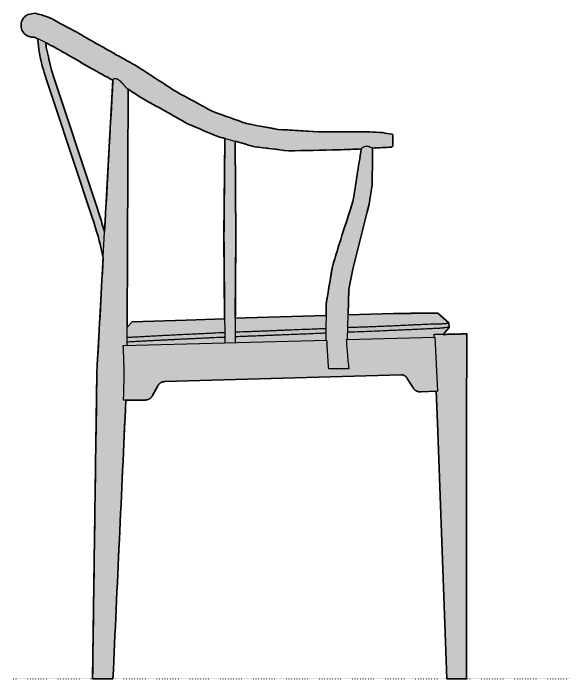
# Model space of a CAD drawing. Header units: millimetres. Extents: x 0 to 1796, y -1115 to 821.
# Drawn here: x 1108 to 1796, y 0 to 821 of the extents above; entities that cross this region are included whole.
import ezdxf

# ---------------------------------------------------------------- set-up
doc = ezdxf.new("R2010")
doc.units = ezdxf.units.MM
doc.linetypes.add('Dots', pattern=[1, 0, -1])
doc.layers.add('Blocks', color=7, linetype='Continuous')
doc.layers.add('Blocks$Fill', color=7, linetype='Continuous', true_color=0xffffff)
for name, color, linetype, lineweight, true_color in [('Blocks$Inner', 7, 'Continuous', 25, 0x007f00), ('Blocks$Outline', 7, 'Continuous', 35, 0xff3f3f), ('Groud', 7, 'Dots', 25, 0x243775)]:
    doc.layers.add(name, color=color, linetype=linetype, lineweight=lineweight, true_color=true_color)

# ---------------------------------------------------------------- blocks, each defined once
blk = doc.blocks.new('China Chair Dining Chair Side')
at = {"layer": 'Blocks$Fill'}
h = blk.add_hatch(color=256, dxfattribs=at)
h.paths.add_polyline_path([(559.38, 425.66), (559.09, 0), (534.6, 0), (523.3, 315.9), (521.67, 354.71), (502.97, 354.02), (502.71, 354), (502.46, 353.98), (502.21, 353.98), (501.96, 353.97), (501.66, 353.98), (501.36, 353.99), (501.05, 354.01), (500.74, 354.04), (500.43, 354.08), (500.12, 354.14), (499.8, 354.2), (499.49, 354.27), (499.17, 354.35), (498.85, 354.44), (498.54, 354.55), (498.23, 354.66), (497.91, 354.78), (497.6, 354.92), (497.3, 355.06), (496.99, 355.22), (496.69, 355.39), (496.4, 355.57), (496.11, 355.76), (495.82, 355.95), (495.54, 356.16), (495.27, 356.38), (495, 356.61), (494.75, 356.84), (494.5, 357.09), (494.25, 357.34), (494.02, 357.6), (493.8, 357.87), (493.58, 358.15), (493.38, 358.43), (493.18, 358.71), (493, 359.01), (485.87, 370.69), (485.72, 370.93), (485.56, 371.17), (485.4, 371.4), (485.22, 371.63), (485.04, 371.85), (484.85, 372.07), (484.65, 372.28), (484.45, 372.49), (484.24, 372.69), (484.03, 372.88), (483.81, 373.07), (483.59, 373.25), (483.36, 373.42), (483.12, 373.59), (482.88, 373.75), (482.64, 373.9), (482.4, 374.04), (482.15, 374.17), (481.89, 374.3), (481.64, 374.42), (481.38, 374.53), (481.13, 374.63), (480.87, 374.72), (480.61, 374.81), (480.35, 374.89), (480.09, 374.96), (479.83, 375.02), (479.57, 375.07), (479.31, 375.12), (479.05, 375.16), (478.8, 375.19), (478.54, 375.21), (186.3, 366.64), (186.02, 366.62), (185.73, 366.6), (185.45, 366.57), (185.16, 366.53), (184.87, 366.48), (184.58, 366.43), (184.28, 366.36), (183.99, 366.28), (183.7, 366.19), (183.41, 366.1), (183.12, 365.99), (182.83, 365.87), (182.54, 365.74), (182.26, 365.6), (181.98, 365.45), (181.7, 365.29), (181.43, 365.12), (181.16, 364.95), (180.9, 364.76), (180.65, 364.56), (180.4, 364.35), (180.15, 364.14), (179.92, 363.91), (179.69, 363.68), (179.47, 363.44), (179.26, 363.2), (179.06, 362.95), (178.87, 362.69), (178.68, 362.42), (178.51, 362.15), (178.34, 361.88), (178.19, 361.6), (171.77, 349.53), (171.59, 349.21), (171.41, 348.9), (171.21, 348.59), (171.11, 348.44), (171, 348.29), (170.89, 348.14), (170.78, 348), (170.66, 347.85), (170.55, 347.71), (170.43, 347.57), (170.3, 347.43), (170.18, 347.3), (170.05, 347.16), (169.92, 347.03), (169.79, 346.9), (169.66, 346.77), (169.52, 346.65), (169.38, 346.53), (169.24, 346.41), (169.1, 346.29), (168.96, 346.18), (168.81, 346.06), (168.66, 345.96), (168.51, 345.85), (168.36, 345.75), (168.06, 345.55), (167.74, 345.36), (167.43, 345.18), (167.11, 345.02), (166.78, 344.87), (166.45, 344.73), (166.12, 344.6), (165.79, 344.49), (165.46, 344.38), (165.13, 344.29), (164.79, 344.21), (164.46, 344.14), (164.13, 344.08), (163.8, 344.04), (163.48, 344), (163.15, 343.98), (162.83, 343.96), (162.51, 343.96), (138.79, 343.92), (122.86, 0), (97.72, 0), (103.04, 377.55), (110.81, 519.28), (110.1, 522.84), (107.48, 534.6), (104.45, 546.26), (101.02, 557.82), (97.18, 569.27), (77.47, 628.87), (38.06, 748.07), (37.03, 751.51), (36.06, 754.97), (35.15, 758.43), (34.31, 761.91), (33.53, 765.4), (32.81, 768.92), (32.15, 772.45), (31.55, 776), (30.69, 783.97), (30.11, 789.97), (25.22, 791.72), (24.88, 791.7), (24.55, 791.69), (24.22, 791.69), (23.89, 791.69), (23.51, 791.7), (23.12, 791.73), (22.74, 791.76), (22.36, 791.8), (21.98, 791.86), (21.6, 791.92), (21.23, 791.99), (20.85, 792.07), (20.48, 792.17), (20.11, 792.27), (19.74, 792.38), (19.38, 792.5), (19.02, 792.63), (18.66, 792.77), (18.31, 792.92), (17.96, 793.08), (17.62, 793.24), (17.28, 793.42), (16.94, 793.6), (16.61, 793.8), (16.29, 794), (15.97, 794.21), (15.66, 794.43), (15.35, 794.66), (15.05, 794.89), (14.75, 795.13), (14.46, 795.38), (14.18, 795.64), (13.9, 795.91), (13.63, 796.18), (13.37, 796.46), (13.12, 796.75), (11.58, 798.82), (10.52, 800.95), (9.62, 804.28), (9.51, 807.54), (10.11, 810.72), (11.49, 813.86), (12.85, 815.79), (14.62, 817.58), (16.51, 818.95), (17.48, 819.5), (17.97, 819.74), (18.44, 819.95), (26.27, 821.31), (34.93, 819.57), (46.88, 814.77), (78.19, 798.01), (153.57, 755.26), (200.66, 724.63), (246.03, 700.06), (287.59, 685.2), (326.24, 678.06), (375.97, 674.94), (408.87, 675.05), (439.48, 675), (455.25, 674.02), (467.06, 672.07), (467.93, 671.03), (467.93, 671.03), (467.94, 671.02), (467.94, 671.02), (467.94, 671.02), (467.94, 671.01), (467.95, 671.01), (467.95, 671), (467.95, 670.99), (467.96, 670.98), (467.96, 670.96), (467.97, 670.95), (467.97, 670.94), (467.98, 670.92), (467.98, 670.89), (467.99, 670.85), (468, 670.81), (468.02, 670.71), (468.04, 670.59), (468.05, 670.46), (468.07, 670.3), (468.1, 669.96), (468.12, 669.55), (468.17, 668.61), (468.21, 665.26), (468.19, 662.52), (468.11, 659.7), (468, 658), (467.88, 657.28), (467.83, 657.17), (467.72, 657.08), (467.62, 656.98), (466.75, 656.16), (443.03, 655), (442.69, 609.57), (438.95, 585.64), (436.47, 576.47), (418.82, 505.34), (413.7, 480.69), (412.8, 449.01), (523.68, 451.37), (537.22, 439.19), (537.55, 433.38), (531.6, 427.05), (529.74, 424.91), (551.46, 425.46), (557.49, 425.61), (558.93, 425.65), (559.27, 425.66), (559.36, 425.66), (559.38, 425.66), (559.38, 425.66), (559.38, 425.66)], flags=0)
h.paths.add_polyline_path([(122.81, 738.59), (95.58, 753.65), (66.55, 770.5), (50.84, 779.4), (40.09, 784.93), (40.92, 777.29), (47.06, 750.95), (106.12, 572.33), (112.59, 551.96)], flags=0)
h.paths.add_polyline_path([(260.6, 444.37), (260.85, 666.85), (251.24, 669.5), (215.73, 684.64), (158.03, 716.99), (141.53, 727.62), (140.42, 433.78), (146.46, 440.44), (213.08, 442.66)], flags=0)
h.paths.add_polyline_path([(273.47, 663.36), (273.7, 444.84), (385.68, 448.22), (385.84, 462.69), (393.47, 508.87), (405.19, 546.93), (418.91, 589.01), (429.05, 653.84), (339.17, 651.48), (297.7, 656.66)], flags=0)
at = {"layer": 'Blocks$Inner'}
for p, q in [((40.92, 777.29), (47.06, 750.95)), ((106.12, 572.33), (112.59, 551.96)), ((518.66, 424.64), (518.79, 421.61)), ((478.54, 375.21), (186.3, 366.64)), ((493, 359.01), (485.87, 370.69)), ((178.19, 361.6), (171.77, 349.53))]:
    blk.add_line(p, q, dxfattribs=at)
for points in [[(13.12, 796.75), (11.58, 798.82), (10.52, 800.95), (9.62, 804.28), (9.51, 807.54), (10.11, 810.72), (11.49, 813.86), (12.85, 815.79), (14.62, 817.58), (16.51, 818.95), (17.48, 819.5), (17.97, 819.74), (18.44, 819.95), (26.27, 821.31), (34.93, 819.57), (46.88, 814.77), (78.19, 798.01), (95.92, 787.72), (120.95, 773.65), (127.02, 770.22), (153.57, 755.26), (200.66, 724.63), (246.03, 700.06), (287.59, 685.2), (326.24, 678.06), (375.97, 674.94), (408.87, 675.05), (439.48, 675), (455.25, 674.02), (467.06, 672.07), (467.93, 671.03)], [(122.81, 738.59), (95.58, 753.65), (66.55, 770.5), (50.84, 779.4), (30.74, 789.75), (25.22, 791.72)], [(97.18, 569.27), (77.47, 628.87), (57.77, 688.47), (38.06, 748.07)], [(138.79, 343.92), (122.86, 0), (97.72, 0), (103.04, 377.55), (122.85, 739.21)], [(140.33, 411.23), (141.53, 727.62)], [(141.1, 727.9), (158.03, 716.99), (215.73, 684.64), (251.24, 669.5), (297.7, 656.66), (339.17, 651.48), (400.79, 652.8), (429.05, 653.84)], [(273.47, 663.36), (274.52, 545.85), (273.45, 414.88)], [(468.19, 662.52), (468.11, 659.7), (468, 658), (467.88, 657.28), (467.83, 657.17), (467.72, 657.08), (467.62, 656.98), (467.51, 656.88), (467.41, 656.78), (467.3, 656.68), (467.19, 656.58), (467.09, 656.48), (466.98, 656.38), (466.88, 656.28), (466.75, 656.16), (443.03, 655)], [(429.1, 654.13), (418.91, 589.01), (405.19, 546.93), (393.47, 508.87), (385.84, 462.69), (385.36, 420.1), (385.45, 417.95)], [(411.93, 418.68), (413.7, 480.69), (418.82, 505.34), (436.47, 576.47), (438.95, 585.64), (442.69, 609.57), (442.98, 642.87), (443.03, 655)], [(260.6, 444.37), (213.08, 442.66), (146.46, 440.44), (140.42, 433.78)], [(385.68, 448.22), (286.38, 445.3), (273.7, 444.84)], [(529.74, 424.91), (531.6, 427.05), (537.55, 433.38), (537.22, 439.19), (523.68, 451.37), (510.3, 451.23), (502.41, 451.14), (499.68, 451.11), (496.11, 451.07), (493.66, 451.04), (490.36, 451), (485.11, 450.92), (479.63, 450.84), (468.66, 450.65), (412.8, 449.01)], [(410.98, 418.65), (519.99, 421.64), (520.74, 404.92), (521.49, 388.2), (522.24, 371.48), (522.98, 354.76), (502.97, 354.02)], [(521.67, 354.71), (523.3, 315.9), (534.6, 0), (559.09, 0), (558.75, 316.82), (559.38, 425.66)], [(135.6, 411.1), (386.41, 417.98)], [(388.53, 382.94), (390.02, 382.94), (392.23, 382.94), (395, 382.94), (398.16, 382.94)], [(162.51, 343.96), (135.93, 343.92), (136.16, 352.17), (136.38, 360.42), (136.6, 368.67), (136.81, 376.91)]]:
    blk.add_lwpolyline(points, dxfattribs=at)
for points, knots in [([(25.22, 791.72), (24.77, 791.69), (23.31, 791.66), (20.83, 791.97), (17.92, 792.98), (15.28, 794.57), (13.79, 795.97), (13.12, 796.75)], [5, 5, 5, 5, 5.0723698, 5.2390364, 5.4057031, 5.5723698, 5.7390364, 5.7390364, 5.7390364, 5.7390364]), ([(31.55, 776), (31.24, 778.76), (30.74, 783.34), (30.29, 787.97), (30.11, 789.97)], [5, 5, 5, 5, 5.5, 5.8820626, 5.8820626, 5.8820626, 5.8820626]), ([(122.85, 739.21), (122.85, 739.23), (122.86, 739.3), (122.89, 739.42), (122.94, 739.55), (123.02, 739.69), (123.15, 739.88), (123.37, 740.13), (123.65, 740.35), (123.85, 740.46), (123.92, 740.5), (123.92, 740.5)], [1109.2162463, 1109.2162463, 1109.2162463, 1109.2162463, 1109.2353263, 1109.266577, 1109.2978277, 1109.3290784, 1109.3603291, 1109.4228304, 1109.4853318, 1109.5165824, 1109.5182022, 1109.5182022, 1109.5182022, 1109.5182022]), ([(123.92, 740.5), (123.96, 740.53), (124, 740.56), (124.04, 740.58), (124.1, 740.63), (124.24, 740.73), (124.48, 740.87), (124.76, 740.98), (125.04, 741.04), (125.32, 741.05), (125.61, 741.04), (125.9, 740.99), (126.2, 740.92), (126.46, 740.85), (126.67, 740.8), (126.84, 740.75), (127, 740.7), (127.23, 740.63), (127.51, 740.53), (127.86, 740.39), (128.34, 740.18), (128.95, 739.85), (129.45, 739.54), (129.71, 739.37)], [1109.5182022, 1109.5182022, 1109.5182022, 1109.5182022, 1109.5371603, 1109.5371603, 1109.5371603, 1109.5671907, 1109.6088575, 1109.6505243, 1109.692191, 1109.7338578, 1109.7755246, 1109.8171913, 1109.8588581, 1109.9005249, 1109.9213583, 1109.9421916, 1109.963025, 1109.9838584, 1110.0255252, 1110.0671919, 1110.1088587, 1110.1921923, 1110.2755239, 1110.2755239, 1110.2755239, 1110.2755239]), ([(129.71, 739.37), (130.33, 738.89), (130.97, 738.37), (131.59, 737.83), (134.91, 734.47)], [1110.2755239, 1110.2755239, 1110.2755239, 1110.2755239, 1110.4005204, 1110.4056801, 1110.4056801, 1110.4056801, 1110.4056801]), ([(134.91, 734.47), (135.11, 734.23), (135.43, 733.84), (135.81, 733.38), (136.04, 733.11), (136.22, 732.9), (136.4, 732.7), (136.64, 732.42), (137.04, 731.94), (137.59, 731.24), (138.14, 730.59), (138.58, 730.11), (138.91, 729.78), (139.24, 729.48), (139.67, 729.1), (140.37, 728.51), (140.86, 728.11), (141.1, 727.9)], [1110.4056801, 1110.4056801, 1110.4056801, 1110.4056801, 1110.4589403, 1110.4901903, 1110.5058153, 1110.5214403, 1110.5370653, 1110.5526903, 1110.5839403, 1110.6464403, 1110.7089403, 1110.7401903, 1110.7714403, 1110.8026903, 1110.8339403, 1110.8964403, 1111.0214403, 1111.0214403, 1111.0214403, 1111.0214403]), ([(467.93, 671.03), (467.98, 670.96), (468.05, 670.65), (468.12, 669.64), (468.15, 668.97), (468.17, 668.61)], [41.481786, 41.481786, 41.481786, 41.481786, 45.269448, 46.945991, 48.41139, 48.41139, 48.41139, 48.41139]), ([(468.17, 668.61), (468.17, 668.33), (468.19, 667.7), (468.21, 666.55), (468.21, 665.26), (468.2, 664.12), (468.19, 663.21), (468.19, 662.74), (468.19, 662.52)], [48.41139, 48.41139, 48.41139, 48.41139, 49.555224, 50.699057, 52.0552, 53.411342, 54.14986, 54.888377, 54.888377, 54.888377, 54.888377]), ([(443.03, 655), (442.1, 655.25), (441.59, 655.43), (440.72, 655.8), (439.93, 656.15), (439.25, 656.42), (438.72, 656.6), (438.16, 656.76), (437.33, 656.94), (436.23, 657.07), (435.12, 657.05), (434.4, 656.96), (434.01, 656.89), (433.82, 656.85), (431.87, 656.07)], [92.632331, 92.632331, 92.632331, 92.632331, 92.694831, 92.757331, 92.819831, 92.851081, 92.882331, 92.913581, 92.944831, 93.007331, 93.069831, 93.101081, 93.116706, 93.132331, 93.132331, 93.132331, 93.132331]), ([(429.95, 654.89), (429.89, 654.85), (429.82, 654.79), (429.72, 654.73), (429.65, 654.68), (429.58, 654.64), (429.49, 654.58), (429.36, 654.48), (429.22, 654.36), (429.12, 654.23), (429.1, 654.16), (429.1, 654.13)], [93.2740277, 93.2740277, 93.2740277, 93.2740277, 93.2887678, 93.2965803, 93.3043928, 93.3122053, 93.3200178, 93.3356428, 93.3668928, 93.3981428, 93.4244917, 93.4244917, 93.4244917, 93.4244917]), ([(431.87, 656.07), (431.78, 656.03), (431.36, 655.8), (430.66, 655.39), (430.2, 655.09), (429.95, 654.89)], [93.132331, 93.132331, 93.132331, 93.132331, 93.1490277, 93.2115277, 93.2740277, 93.2740277, 93.2740277, 93.2740277]), ([(110.81, 519.28), (110.58, 520.47), (107.2, 537.41), (102.56, 554.07), (97.18, 569.27)], [0.6774483, 0.6774483, 0.6774483, 0.6774483, 0.7, 1, 1, 1, 1]), ([(467.62, 450.59), (472.24, 450.68), (479.38, 450.81), (487.76, 450.94), (492.5, 451), (494.85, 451.03), (496.01, 451.05)], [0.5, 0.5, 0.5, 0.5, 0.625, 0.6875, 0.71875, 0.75, 0.75, 0.75, 0.75]), ([(498.88, 437.18), (501.61, 437.3), (505.79, 437.48), (511.5, 437.73), (514.35, 437.85), (515.84, 437.91)], [4, 4, 4, 4, 4.5, 4.75, 5, 5, 5, 5]), ([(144.85, 421.63), (146.58, 421.73), (150.43, 421.96), (157.05, 422.34), (164.49, 422.75), (172.37, 423.18), (178.76, 423.51), (183.54, 423.75), (188.33, 423.99), (194.46, 424.3), (200.81, 424.61), (206.1, 424.86), (210.21, 425.06), (214.18, 425.25), (219.09, 425.48), (223.62, 425.7), (228.1, 425.91), (231.46, 426.07), (234.96, 426.24), (239.9, 426.48), (248.58, 426.9), (255.83, 427.24), (260.54, 427.46)], [1, 1, 1, 1, 1.0625, 1.125, 1.1875, 1.25, 1.3125, 1.34375, 1.375, 1.4375, 1.5, 1.53125, 1.5625, 1.59375, 1.625, 1.6875, 1.71875, 1.75, 1.78125, 1.8125, 1.875, 2, 2, 2, 2]), ([(273.36, 427.97), (275.53, 428.06), (282.02, 428.31), (290.79, 428.65), (299.02, 428.97), (305.1, 429.2), (311.28, 429.45), (317.86, 429.71), (324.43, 429.97), (330.76, 430.22), (337.01, 430.48), (345.41, 430.81), (355.99, 431.23), (364.37, 431.57), (368.55, 431.74)], [0.0608371, 0.0608371, 0.0608371, 0.0608371, 0.125, 0.25, 0.3125, 0.375, 0.4375, 0.5, 0.5625, 0.625, 0.6875, 0.75, 0.875, 1, 1, 1, 1]), ([(429.47, 428.19), (425.78, 428.05), (420.1, 427.83), (414.31, 427.61), (412.18, 427.53)], [12, 12, 12, 12, 12.5, 12.7847537, 12.7847537, 12.7847537, 12.7847537]), ([(412.36, 433.62), (413.82, 433.68), (417.89, 433.83), (424.56, 434.08), (432.51, 434.35), (440.69, 434.64), (449.08, 434.94), (454.63, 435.16), (457.46, 435.27)], [0.0738932, 0.0738932, 0.0738932, 0.0738932, 0.1666667, 0.3333333, 0.5, 0.6666667, 0.8333333, 1, 1, 1, 1]), ([(532.52, 433.18), (531.87, 433.09), (530.95, 432.98), (530.01, 432.87), (529.18, 432.79), (528.31, 432.7), (527.4, 432.6), (526.85, 432.54), (526.59, 432.51)], [4, 4, 4, 4, 4.2, 4.3, 4.4, 4.6, 4.8, 5, 5, 5, 5]), ([(140.37, 421.37), (140.87, 421.4), (142.24, 421.48), (143.82, 421.57), (144.85, 421.63)], [0.98537222, 0.98537222, 0.98537222, 0.98537222, 0.99107143, 1, 1, 1, 1]), ([(259.47, 421.35), (255.87, 421.19), (250.25, 420.94), (242.46, 420.59), (236.54, 420.31), (230.61, 420.04), (225.03, 419.77), (219.56, 419.52), (214.96, 419.3), (211.15, 419.11), (207.13, 418.92), (202.12, 418.67), (196.32, 418.39), (190.56, 418.1), (185.01, 417.83), (179.7, 417.56), (174.02, 417.27), (167.85, 416.96), (161.41, 416.62), (155.21, 416.29), (149.46, 415.99), (145.96, 415.8), (144.36, 415.71)], [1, 1, 1, 1, 1.1, 1.15, 1.2, 1.25, 1.3, 1.35, 1.4, 1.425, 1.45, 1.5, 1.55, 1.6, 1.65, 1.7, 1.75, 1.8, 1.85, 1.9, 1.95, 2, 2, 2, 2]), ([(375.23, 426.03), (371.57, 425.88), (364.27, 425.57), (353.27, 425.12), (342.53, 424.7), (333.4, 424.33), (325.89, 424.04), (320.28, 423.82), (314.65, 423.59), (307.68, 423.32), (300.9, 423.05), (293.67, 422.77), (286.06, 422.46), (279.23, 422.19), (274.41, 421.98), (273.22, 421.93)], [1, 1, 1, 1, 1.1, 1.2, 1.3, 1.4, 1.45, 1.5, 1.55, 1.6, 1.7, 1.75, 1.8, 1.9, 1.9330461, 1.9330461, 1.9330461, 1.9330461]), ([(385.43, 426.46), (384.31, 426.41), (380.92, 426.27), (377.51, 426.13), (375.23, 426.03)], [0.2498626, 0.2498626, 0.2498626, 0.2498626, 0.5, 1, 1, 1, 1]), ([(386.41, 417.98), (386.64, 412.13), (387.11, 403.37), (387.89, 391.7), (388.31, 385.86), (388.53, 382.94)], [100.2683051, 100.2683051, 100.2683051, 100.2683051, 100.7683016, 101.0183021, 101.2683026, 101.2683026, 101.2683026, 101.2683026]), ([(413.99, 382.93), (413.71, 385.86), (413.15, 391.76), (412.33, 400.75), (411.59, 409.71), (411.17, 415.68), (410.98, 418.65)], [106.268303, 106.268303, 106.268303, 106.268303, 106.518303, 106.768303, 107.018303, 107.268303, 107.268303, 107.268303, 107.268303])]:
    blk.add_open_spline(points, degree=3, knots=knots, dxfattribs=at)
for points, degree in [([(40.09, 784.93), (40.35, 782.4), (40.63, 779.84), (40.92, 777.29)], 3), ([(38.06, 748.07), (36.64, 752.66), (34.14, 761.87), (32.31, 771.25), (31.55, 776)], 3), ([(47.06, 750.95), (66.75, 691.41), (86.43, 631.87), (106.12, 572.33)], 3), ([(260.85, 666.85), (259.77, 545.85)], 1), ([(259.77, 545.85), (260.84, 414.53)], 1), ([(457.46, 435.27), (459.84, 435.37), (464.54, 435.58), (469.17, 435.8), (471.47, 435.91)], 3), ([(471.47, 435.91), (474.42, 436.05), (480.31, 436.33), (485.99, 436.6), (488.8, 436.73)], 3), ([(488.8, 436.73), (490.47, 436.82), (493.83, 436.97), (497.2, 437.11), (498.88, 437.18)], 3), ([(515.84, 437.91), (517.4, 437.97), (520.86, 438.07), (524.71, 438.11), (526.59, 438.12)], 3), ([(526.59, 438.12), (526.87, 438.12), (527.43, 438.13), (528.03, 438.14), (528.33, 438.14)], 3), ([(528.33, 438.14), (529.34, 438.21), (530.97, 438.32), (532.5, 438.43), (533.34, 438.51), (533.54, 438.55), (533.56, 438.56)], 3), ([(533.56, 438.56), (533.97, 438.65), (534.72, 438.81), (535.33, 438.94), (535.59, 438.99)], 3), ([(535.59, 438.99), (535.77, 439.01), (536.1, 439.05), (536.35, 439.08), (536.46, 439.09)], 3), ([(536.46, 439.09), (536.64, 439.1), (536.78, 439.11), (537.12, 439.18)], 3), ([(537.12, 439.18), (537.19, 439.18), (537.22, 439.19), (537.22, 439.19)], 3), ([(368.55, 431.74), (370.78, 431.83), (375.25, 432.01), (379.75, 432.2), (382.01, 432.3)], 3), ([(382.01, 432.3), (383.11, 432.35), (384.21, 432.4), (385.31, 432.44)], 3), ([(455.98, 429.29), (451.47, 429.09), (442.53, 428.71), (433.71, 428.36), (429.47, 428.19)], 3), ([(469.81, 429.89), (467.5, 429.79), (462.96, 429.6), (458.34, 429.39), (455.98, 429.29)], 3), ([(487.08, 430.64), (484.27, 430.52), (478.62, 430.27), (472.74, 430.02), (469.81, 429.89)], 3), ([(497.12, 431.07), (495.45, 431), (492.1, 430.86), (488.75, 430.71), (487.08, 430.64)], 3), ([(514.07, 431.91), (511.12, 431.76), (505.43, 431.47), (499.85, 431.2), (497.12, 431.07)], 3), ([(524.78, 432.39), (522.9, 432.3), (519.15, 432.14), (515.69, 431.98), (514.07, 431.91)], 3), ([(526.59, 432.51), (526.28, 432.49), (525.66, 432.45), (525.07, 432.41), (524.78, 432.39)], 3), ([(535.04, 433.57), (534.68, 433.54), (533.89, 433.45), (532.99, 433.28), (532.52, 433.18)], 3), ([(536.21, 433.57), (536.06, 433.58), (535.72, 433.58), (535.28, 433.58), (535.04, 433.57)], 3), ([(537.24, 433.49), (537.15, 433.49), (536.93, 433.5), (536.5, 433.54), (536.21, 433.57)], 3), ([(537.55, 433.38), (537.5, 433.42), (537.42, 433.45), (537.24, 433.49)], 3), ([(260.84, 421.4), (260.38, 421.38), (259.92, 421.36), (259.47, 421.35)], 3), ([(136.81, 376.91), (136.64, 382.61), (136.26, 394.01), (135.83, 405.4), (135.6, 411.1)], 3), ([(144.36, 415.71), (142.86, 415.62), (141.52, 415.54), (140.35, 415.46)], 3), ([(398.16, 382.94), (399.22, 382.94), (401.44, 382.94), (404.74, 382.94), (407.84, 382.94), (410.53, 382.94), (412.67, 382.93), (413.64, 382.93), (413.99, 382.93)], 3)]:
    blk.add_open_spline(points, degree=degree, dxfattribs=at)
for points, weights, knots in [([(559.38, 425.66), (559.38, 425.66), (518.66, 424.64), (518.66, 424.64)], [1, 0.729308498449, 1.01964193218, 1], [0.119069, 0.119069, 0.119069, 1.460753, 1.570796, 1.570796, 1.570796]), ([(502.97, 354.02), (502.47, 353.97), (501.96, 353.97), (496.06, 353.97), (493, 359.01)], [0.963522175487, 0.980457116655, 1, 0.811285033622, 0.8657531541], [132.292604, 132.292604, 132.292604, 132.397414, 132.397414, 133.409498, 133.409498, 133.409498])]:
    blk.add_rational_spline(points, weights, degree=2, knots=knots, dxfattribs=at)
for points, weights in [([(485.87, 370.69), (483.36, 374.82), (478.54, 375.21)], [0.8657531541, 0.816105777689, 0.968500185379]), ([(186.3, 366.64), (180.78, 366.47), (178.19, 361.6)], [0.988169297205, 0.802893216522, 0.872618397854]), ([(171.77, 349.53), (168.81, 343.96), (162.51, 343.96)], [0.872618397854, 0.800813270206, 0.999450019978])]:
    blk.add_rational_spline(points, weights, degree=2, dxfattribs=at)
at = {"layer": 'Blocks$Outline'}
for points in [[(141.53, 727.62), (140.42, 433.78)], [(260.6, 444.37), (259.77, 545.85), (260.85, 666.85)], [(273.47, 663.36), (274.52, 545.85), (273.7, 444.84)], [(443.03, 655), (442.98, 642.87), (442.69, 609.57), (438.95, 585.64), (436.47, 576.47), (418.82, 505.34), (413.7, 480.69), (412.8, 449.01)], [(140.42, 433.78), (146.46, 440.44), (213.08, 442.66), (260.6, 444.37)], [(273.7, 444.84), (286.38, 445.3), (385.68, 448.22)], [(412.8, 449.01), (468.66, 450.65), (479.63, 450.84), (485.11, 450.92), (490.36, 451), (493.66, 451.04), (496.11, 451.07), (499.68, 451.11), (502.41, 451.14), (510.3, 451.23), (523.68, 451.37), (537.22, 439.19), (537.55, 433.38), (531.6, 427.05), (529.74, 424.91)], [(559.38, 425.66), (558.75, 316.82), (559.09, 0), (534.6, 0), (523.3, 315.9), (521.67, 354.71)], [(478.54, 375.21), (186.3, 366.64)], [(493, 359.01), (485.87, 370.69)], [(178.19, 361.6), (171.77, 349.53)], [(521.67, 354.71), (502.97, 354.02)], [(162.51, 343.96), (138.79, 343.92)]]:
    blk.add_lwpolyline(points, dxfattribs=at)
for points, knots in [([(30.11, 789.97), (28.48, 790.55), (26.85, 791.14), (25.22, 791.72), (24.77, 791.69), (23.31, 791.66), (20.83, 791.97), (17.92, 792.98), (15.28, 794.57), (13.79, 795.97), (13.12, 796.75), (12.6, 797.44), (12.09, 798.13), (11.58, 798.82), (11.22, 799.53), (10.87, 800.24), (10.52, 800.95), (10.22, 802.06), (9.92, 803.17), (9.62, 804.28), (9.58, 805.37), (9.55, 806.45), (9.51, 807.54), (9.71, 808.6), (9.91, 809.66), (10.11, 810.72), (10.57, 811.77), (11.03, 812.81), (11.49, 813.86), (11.95, 814.5), (12.4, 815.15), (12.85, 815.79), (13.44, 816.39), (14.03, 816.98), (14.62, 817.58), (15.25, 818.04), (15.88, 818.5), (16.51, 818.95), (16.84, 819.13), (17.16, 819.32), (17.48, 819.5), (17.64, 819.58), (17.81, 819.66), (17.97, 819.74), (18.13, 819.81), (18.28, 819.88), (18.44, 819.95), (21.05, 820.4), (23.66, 820.86), (26.27, 821.31), (29.15, 820.73), (32.04, 820.15), (34.93, 819.57), (38.91, 817.97), (42.9, 816.37), (46.88, 814.77), (57.32, 809.18), (67.75, 803.59), (78.19, 798.01), (84.1, 794.58), (90.01, 791.15), (95.92, 787.72), (104.26, 783.03), (112.61, 778.34), (120.95, 773.65), (122.98, 772.5), (125, 771.36), (127.02, 770.22), (135.87, 765.24), (144.72, 760.25), (153.57, 755.26), (169.26, 745.05), (184.96, 734.84), (200.66, 724.63), (215.78, 716.44), (230.91, 708.25), (246.03, 700.06), (259.88, 695.11), (273.74, 690.15), (287.59, 685.2), (300.47, 682.82), (313.35, 680.44), (326.24, 678.06), (342.81, 677.02), (359.39, 675.98), (375.97, 674.94), (386.93, 674.98), (397.9, 675.01), (408.87, 675.05), (419.07, 675.03), (429.27, 675.02), (439.48, 675), (444.73, 674.68), (449.99, 674.35), (455.25, 674.02), (459.19, 673.37), (463.12, 672.72), (467.06, 672.07), (467.35, 671.72), (467.64, 671.38), (467.93, 671.03), (467.98, 670.96), (468.05, 670.65), (468.12, 669.64), (468.15, 668.97), (468.17, 668.61), (468.17, 668.33), (468.19, 667.7), (468.21, 666.55), (468.21, 665.26), (468.2, 664.12), (468.19, 663.21), (468.19, 662.74), (468.19, 662.52), (468.16, 661.58), (468.14, 660.64), (468.11, 659.7), (468.08, 659.13), (468.04, 658.57), (468, 658), (467.96, 657.76), (467.92, 657.52), (467.88, 657.28), (467.86, 657.24), (467.84, 657.2), (467.83, 657.17), (467.79, 657.14), (467.76, 657.11), (467.72, 657.08), (467.69, 657.05), (467.65, 657.01), (467.62, 656.98), (467.58, 656.95), (467.55, 656.91), (467.51, 656.88), (467.48, 656.85), (467.44, 656.81), (467.41, 656.78), (467.37, 656.75), (467.34, 656.72), (467.3, 656.68), (467.27, 656.65), (467.23, 656.62), (467.19, 656.58), (467.16, 656.55), (467.12, 656.52), (467.09, 656.48), (467.05, 656.45), (467.02, 656.42), (466.98, 656.38), (466.95, 656.35), (466.91, 656.32), (466.88, 656.28), (466.84, 656.24), (466.79, 656.2), (466.75, 656.16), (458.84, 655.78), (450.94, 655.39), (443.03, 655)], [4.112807, 4.112807, 4.112807, 4.112807, 5, 5, 5, 5.07237, 5.239036, 5.405703, 5.57237, 5.739036, 5.739036, 5.739036, 6.739036, 6.739036, 6.739036, 7.739036, 7.739036, 7.739036, 8.739036, 8.739036, 8.739036, 9.739036, 9.739036, 9.739036, 10.739036, 10.739036, 10.739036, 11.739036, 11.739036, 11.739036, 12.739036, 12.739036, 12.739036, 13.739036, 13.739036, 13.739036, 14.739036, 14.739036, 14.739036, 15.739036, 15.739036, 15.739036, 16.739036, 16.739036, 16.739036, 17.739036, 17.739036, 17.739036, 18.739036, 18.739036, 18.739036, 19.739036, 19.739036, 19.739036, 20.739036, 20.739036, 20.739036, 21.739036, 21.739036, 21.739036, 22.739036, 22.739036, 22.739036, 23.739036, 23.739036, 23.739036, 24.739036, 24.739036, 24.739036, 25.739036, 25.739036, 25.739036, 26.739036, 26.739036, 26.739036, 27.739036, 27.739036, 27.739036, 28.739036, 28.739036, 28.739036, 29.739036, 29.739036, 29.739036, 30.739036, 30.739036, 30.739036, 31.739036, 31.739036, 31.739036, 32.739036, 32.739036, 32.739036, 33.739036, 33.739036, 33.739036, 34.739036, 34.739036, 34.739036, 41.481786, 41.481786, 41.481786, 45.269448, 46.945991, 48.41139, 48.41139, 48.41139, 49.555224, 50.699057, 52.0552, 53.411342, 54.14986, 54.888377, 54.888377, 54.888377, 55.888377, 55.888377, 55.888377, 56.888377, 56.888377, 56.888377, 57.888377, 57.888377, 57.888377, 58.888377, 58.888377, 58.888377, 59.888377, 59.888377, 59.888377, 60.888377, 60.888377, 60.888377, 61.888377, 61.888377, 61.888377, 62.888377, 62.888377, 62.888377, 63.888377, 63.888377, 63.888377, 64.888377, 64.888377, 64.888377, 65.888377, 65.888377, 65.888377, 66.888377, 66.888377, 66.888377, 67.888377, 67.888377, 67.888377, 68.888377, 68.888377, 68.888377, 92.632331, 92.632331, 92.632331, 92.632331]), ([(110.81, 519.28), (110.58, 520.47), (107.2, 537.41), (102.56, 554.07), (97.18, 569.27), (90.61, 589.14), (84.04, 609), (77.47, 628.87), (70.9, 648.74), (64.33, 668.6), (57.77, 688.47), (51.2, 708.34), (44.63, 728.2), (38.06, 748.07), (36.64, 752.66), (34.14, 761.87), (32.31, 771.25), (31.55, 776), (31.24, 778.76), (30.74, 783.34), (30.29, 787.97), (30.11, 789.97)], [0.677448, 0.677448, 0.677448, 0.677448, 0.7, 1, 1, 1, 2, 2, 2, 3, 3, 3, 4, 4, 4, 4.5, 5, 5, 5, 5.5, 5.882063, 5.882063, 5.882063, 5.882063]), ([(122.81, 738.59), (113.74, 743.61), (104.66, 748.63), (95.58, 753.65), (85.9, 759.26), (76.22, 764.88), (66.55, 770.5), (61.31, 773.46), (56.08, 776.43), (50.84, 779.4), (47.26, 781.24), (43.67, 783.09), (40.09, 784.93)], [0, 0, 0, 0, 1, 1, 1, 2, 2, 2, 3, 3, 3, 3.534704, 3.534704, 3.534704, 3.534704]), ([(40.09, 784.93), (40.35, 782.4), (40.63, 779.84), (40.92, 777.29), (42.97, 768.51), (45.01, 759.73), (47.06, 750.95), (66.75, 691.41), (86.43, 631.87), (106.12, 572.33), (108.28, 565.54), (110.44, 558.75), (112.59, 551.96)], [0.611733, 0.611733, 0.611733, 0.611733, 1, 1, 1, 28.045296, 28.045296, 28.045296, 216.172151, 216.172151, 216.172151, 237.548592, 237.548592, 237.548592, 237.548592]), ([(260.85, 666.85), (257.65, 667.73), (254.44, 668.62), (251.24, 669.5), (239.41, 674.55), (227.57, 679.6), (215.73, 684.64), (196.5, 695.43), (177.27, 706.21), (158.03, 716.99), (152.53, 720.53), (147.03, 724.08), (141.53, 727.62)], [-1114.22819, -1114.22819, -1114.22819, -1114.22819, -1114.02144, -1114.02144, -1114.02144, -1113.02144, -1113.02144, -1113.02144, -1112.02144, -1112.02144, -1112.02144, -1111.047096, -1111.047096, -1111.047096, -1111.047096]), ([(429.05, 653.84), (419.63, 653.5), (410.21, 653.15), (400.79, 652.8), (380.25, 652.36), (359.71, 651.92), (339.17, 651.48), (325.35, 653.21), (311.53, 654.93), (297.7, 656.66), (289.63, 658.89), (281.55, 661.13), (273.47, 663.36)], [-1118.02144, -1118.02144, -1118.02144, -1118.02144, -1117.02144, -1117.02144, -1117.02144, -1116.02144, -1116.02144, -1116.02144, -1115.02144, -1115.02144, -1115.02144, -1114.499853, -1114.499853, -1114.499853, -1114.499853]), ([(385.68, 448.22), (385.73, 453.04), (385.79, 457.86), (385.84, 462.69), (388.39, 478.08), (390.93, 493.47), (393.47, 508.87), (397.38, 521.56), (401.28, 534.24), (405.19, 546.93), (409.76, 560.96), (414.33, 574.98), (418.91, 589.01), (422.29, 610.62), (425.67, 632.23), (429.05, 653.84)], [-162.683582, -162.683582, -162.683582, -162.683582, -162.343801, -162.343801, -162.343801, -161.343801, -161.343801, -161.343801, -160.343801, -160.343801, -160.343801, -159.343801, -159.343801, -159.343801, -93.718851, -93.718851, -93.718851, -93.718851]), ([(138.79, 343.92), (133.48, 229.28), (128.17, 114.64), (122.86, 0), (114.48, 0), (106.1, 0), (97.72, 0), (99.49, 125.85), (101.27, 251.7), (103.04, 377.55), (105.63, 424.8), (108.22, 472.04), (110.81, 519.28)], [0, 0, 0, 0, 344.293238, 344.293238, 344.293238, 369.432426, 369.432426, 369.432426, 747.022632, 747.022632, 747.022632, 888.963197, 888.963197, 888.963197, 888.963197])]:
    blk.add_open_spline(points, degree=3, knots=knots, dxfattribs=at)
blk.add_open_spline([(112.59, 551.96), (116, 614.17), (119.41, 676.38), (122.81, 738.59)], degree=3, dxfattribs=at)
for points, weights in [([(529.74, 424.91), (559.38, 425.66), (559.38, 425.66)], [0.928008076925, 0.770823643675, 1]), ([(485.87, 370.69), (483.36, 374.82), (478.54, 375.21)], [0.8657531541, 0.816105777689, 0.968500185379]), ([(186.3, 366.64), (180.78, 366.47), (178.19, 361.6)], [0.988169297205, 0.802893216522, 0.872618397854]), ([(171.77, 349.53), (168.81, 343.96), (162.51, 343.96)], [0.872618397854, 0.800813270206, 0.999450019978])]:
    blk.add_rational_spline(points, weights, degree=2, dxfattribs=at)
blk.add_rational_spline([(502.97, 354.02), (502.47, 353.97), (501.96, 353.97), (496.06, 353.97), (493, 359.01)], [0.963522175487, 0.980457116655, 1, 0.811285033622, 0.8657531541], degree=2, knots=[35.191312, 35.191312, 35.191312, 35.296121, 35.296121, 36.308206, 36.308206, 36.308206], dxfattribs=at)

msp = doc.modelspace()

# ---------------------------------------------------------------- linework, layer by layer
at = {"layer": 'Groud'}
msp.add_lwpolyline([(1108.13, 0), (1795.5, 0)], dxfattribs=at)

# ---------------------------------------------------------------- block references
at = {"layer": 'Blocks'}
msp.add_blockref('China Chair Dining Chair Side', (1108.13, 0), dxfattribs=at)

doc.saveas('drawing.dxf')
